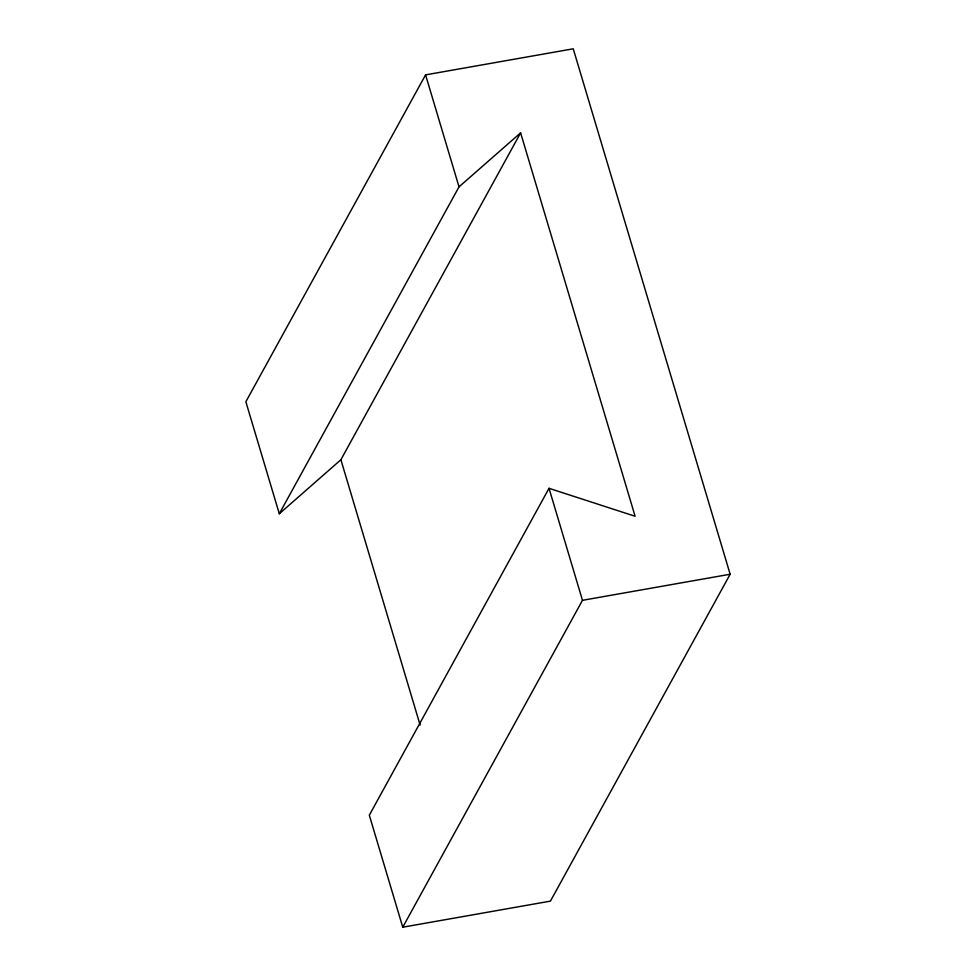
<?xml version="1.0" encoding="UTF-8"?>
<svg xmlns="http://www.w3.org/2000/svg" width="976" height="976" viewBox="0 0 976 976"><rect width="100%" height="100%" fill="white"/><g stroke="black" fill="none" stroke-linecap="round" stroke-linejoin="round"><path stroke-width="1.46" d="M425.573 74.871L245.854 401.758L279.307 513.766L340.892 459.733L520.611 132.846L635.108 516.267L549.024 488.305L369.318 815.204L402.759 927.2L550.427 901.129L730.146 574.242L573.241 48.8L425.573 74.871L459.013 186.867L279.307 513.766M402.759 927.2L582.477 600.313L549.024 488.305M459.013 186.867L520.611 132.846M582.477 600.313L730.146 574.242M340.892 459.733L420.131 725.07"/></g></svg>
